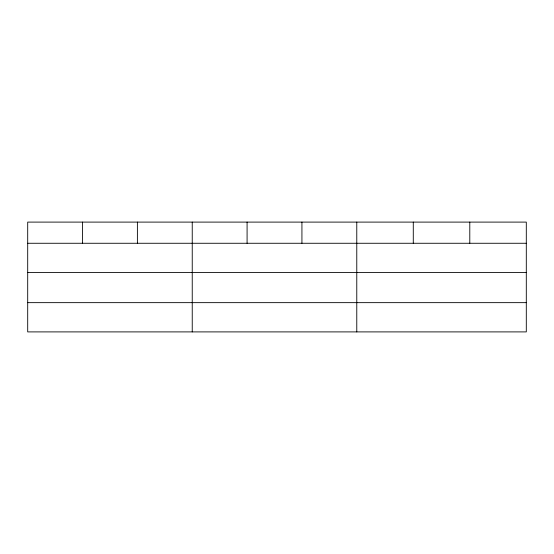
<?xml version="1.0" encoding="UTF-8"?>
<svg xmlns="http://www.w3.org/2000/svg" width="554" height="554" viewBox="0 0 554 554"><rect width="100%" height="100%" fill="white"/><g stroke="black" fill="none" stroke-linecap="round" stroke-linejoin="round"><path stroke-width="0.83" d="M526.3 272.52L526.3 222.099L27.7 222.099L27.7 331.901L526.3 331.901L526.3 272.52L27.7 272.52M27.7 243.268L526.3 243.268M27.7 302.65L526.3 302.65M469.792 222.099L469.792 243.268M413.284 222.099L413.284 243.268M356.776 222.099L356.776 331.901M301.93 222.099L301.93 243.268M247.084 222.099L247.084 243.268M192.238 222.099L192.238 331.901M137.392 222.099L137.392 243.268M82.546 222.099L82.546 243.268"/></g></svg>
